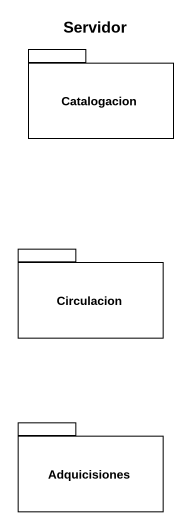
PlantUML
@startuml
title Servidor
package Catalogacion {
}
package Circulacion {
}
package Adquicisiones {
}
@enduml
